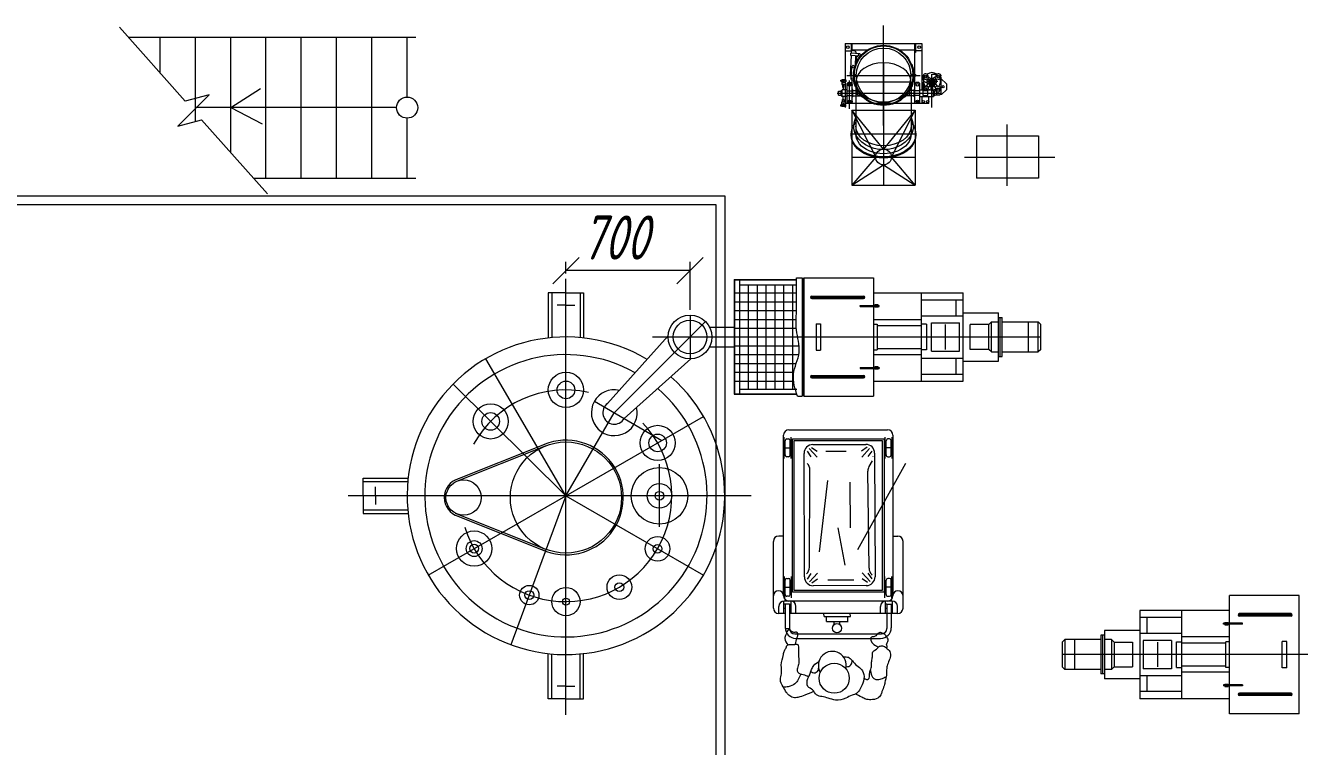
# Model space of a CAD drawing. Header units: millimetres. Extents: x 1337 to 8186, y 1899 to 5236.
# Drawn here: x 6994 to 7106.7, y 2590.3 to 2654 of the extents above; entities that cross this region are included whole.
import ezdxf

# ---------------------------------------------------------------- set-up
doc = ezdxf.new("R2010")
doc.units = ezdxf.units.MM
doc.layers.add('Линия связи (Вновь)', color=3, linetype='Continuous', lineweight=60)
doc.layers.add('Строительный', color=251, linetype='Continuous', lineweight=13)
doc.styles.add('Simplex', font='simplex.shx', dxfattribs={"width": 0.7, "oblique": 15})

# ---------------------------------------------------------------- blocks, each defined once
blk = doc.blocks.new('A$C049F4C0A')
at = {"layer": 'Строительный', "ltscale": 100}
for p, q in [((249.867, 224.429), (253.602, 220.226)), ((250.364, 223.869), (266.677, 223.869)), ((252.177, 221.83), (252.177, 223.869)), ((254.177, 219.086), (254.177, 223.869)), ((256.177, 217.33), (256.177, 223.869)), ((258.177, 215.869), (258.177, 223.869)), ((260.177, 215.869), (260.177, 223.869)), ((262.177, 215.869), (262.177, 223.869)), ((264.177, 215.869), (264.177, 223.869)), ((266.177, 220.469), (266.177, 223.869)), ((293.177, 218.865), (293.177, 224.524)), ((291, 223.499), (295.355, 223.499)), ((291, 223.499), (291, 219.88)), ((291.37, 223.085), (291.37, 223.499)), ((291.402, 223.116), (291.402, 223.499)), ((292.259, 223.131), (291.402, 223.131)), ((294.952, 223.131), (294.095, 223.131)), ((294.952, 221.757), (294.952, 223.499)), ((294.984, 223.499), (294.984, 222.989)), ((295.355, 223.499), (295.355, 220.869)), ((291, 223.085), (291.37, 223.085)), ((291.302, 221.724), (291.358, 222.818)), ((291.32, 222.821), (291.331, 222.961)), ((291.815, 222.782), (291.32, 222.821)), ((291.826, 222.922), (291.331, 222.961)), ((291.366, 222.958), (291.374, 223.12)), ((291.374, 223.12), (291.543, 223.093)), ((291.543, 223.093), (291.609, 223.027)), ((291.597, 222.799), (291.57, 222.264)), ((291.609, 223.027), (291.604, 222.94)), ((291.724, 222.789), (291.645, 222.733)), ((291.645, 222.733), (291.645, 222.444)), ((293.177, 222.416), (293.177, 217.013)), ((294.984, 222.989), (294.952, 222.989)), ((295.355, 223.085), (294.984, 223.085)), ((291.1, 221.695), (295.254, 221.695)), ((291.361, 221.724), (291.302, 221.724)), ((291.349, 221.491), (291.385, 222.199)), ((291.509, 221.746), (291.631, 221.746)), ((294.845, 221.746), (294.723, 221.746)), ((294.767, 222.312), (294.795, 222.323)), ((295.923, 219.87), (295.923, 221.768)), ((295.923, 221.768), (296.212, 221.768)), ((296.346, 221.768), (296.369, 221.768)), ((296.369, 221.768), (296.424, 221.695)), ((296.424, 221.695), (296.424, 221.672)), ((291.035, 221.388), (290.718, 221.388)), ((290.776, 221.438), (290.776, 221.334)), ((291, 221.451), (290.82, 221.451)), ((290.82, 221.451), (290.82, 221.186)), ((290.82, 221.186), (291, 221.186)), ((290.861, 221.186), (290.861, 221.036)), ((290.861, 221.036), (290.927, 221.036)), ((290.894, 221.036), (290.894, 220.88)), ((290.927, 221.036), (290.927, 221.186)), ((291.035, 221.442), (291.035, 221.334)), ((291.097, 221.155), (291.442, 221.155)), ((291.117, 221.238), (291.18, 221.301)), ((291.117, 220.104), (291.117, 221.238)), ((291.18, 221.301), (291.325, 221.301)), ((291.253, 219.801), (291.253, 221.411)), ((291.402, 221.226), (291.326, 221.301)), ((291.402, 220.104), (291.402, 221.423)), ((291.509, 221.643), (291.631, 221.643)), ((291.587, 221.077), (291.559, 221.066)), ((294.743, 221.309), (291.611, 221.309)), ((291.611, 221.309), (291.611, 218.365)), ((291.637, 220.962), (291.637, 220.836)), ((294.717, 220.962), (294.717, 220.836)), ((294.845, 221.643), (294.723, 221.643)), ((294.743, 221.309), (294.743, 218.365)), ((294.767, 221.077), (294.795, 221.066)), ((294.952, 220.104), (294.952, 221.632)), ((294.952, 221.226), (295.028, 221.301)), ((295.174, 221.301), (295.029, 221.301)), ((295.237, 221.238), (295.174, 221.301)), ((295.237, 220.104), (295.237, 221.238)), ((295.418, 221.525), (295.355, 221.525)), ((295.438, 221.123), (295.393, 221.123)), ((295.393, 221.123), (295.393, 220.994)), ((295.393, 220.994), (295.438, 220.994)), ((295.438, 221.269), (295.405, 221.269)), ((295.405, 221.269), (295.405, 221.123)), ((295.405, 220.994), (295.405, 220.869)), ((295.418, 221.635), (295.418, 221.437)), ((295.418, 221.437), (295.441, 221.423)), ((295.438, 221.367), (295.67, 221.264)), ((295.438, 221.367), (295.438, 220.98)), ((295.483, 221.163), (295.483, 221.019)), ((295.595, 221.068), (295.752, 221.269)), ((295.623, 221.367), (296.25, 221.367)), ((295.625, 221.498), (295.669, 221.465)), ((295.629, 221.111), (295.747, 221.019)), ((295.66, 221.269), (295.66, 221.465)), ((295.66, 221.465), (295.757, 221.465)), ((295.66, 221.269), (295.757, 221.269)), ((295.669, 221.465), (295.759, 221.584)), ((295.713, 220.976), (295.809, 221.099)), ((295.715, 221.617), (295.85, 221.516)), ((295.757, 221.269), (295.757, 221.465)), ((295.757, 221.425), (295.882, 221.425)), ((295.757, 221.309), (295.882, 221.309)), ((295.882, 220.861), (295.882, 221.528)), ((295.882, 221.269), (295.964, 221.269)), ((295.964, 220.861), (295.964, 221.528)), ((295.964, 221.425), (296.089, 221.425)), ((295.964, 221.309), (296.089, 221.309)), ((296.131, 221.617), (295.997, 221.516)), ((296.134, 220.976), (296.038, 221.099)), ((296.177, 221.465), (296.087, 221.584)), ((296.089, 221.465), (296.187, 221.465)), ((296.089, 221.269), (296.089, 221.465)), ((296.089, 221.269), (296.187, 221.269)), ((296.252, 221.068), (296.094, 221.269)), ((296.218, 221.111), (296.1, 221.019)), ((296.221, 221.498), (296.177, 221.465)), ((296.187, 221.269), (296.187, 221.465)), ((296.424, 221.599), (296.424, 220.656)), ((296.74, 221.21), (296.424, 221.526)), ((296.74, 221.21), (296.74, 220.885)), ((253.183, 218.82), (254.951, 220.588)), ((254.951, 220.588), (253.602, 220.226)), ((256.177, 219.869), (257.861, 220.948)), ((290.554, 220.687), (296.454, 220.687)), ((290.633, 220.567), (290.633, 220.807)), ((290.633, 220.807), (290.767, 220.807)), ((290.633, 220.567), (290.767, 220.567)), ((290.767, 220.807), (290.767, 220.843)), ((290.767, 220.843), (290.809, 220.843)), ((290.767, 220.567), (290.767, 220.807)), ((290.767, 220.567), (290.767, 220.531)), ((290.767, 220.531), (290.809, 220.531)), ((290.809, 220.843), (290.83, 220.869)), ((290.809, 220.531), (290.809, 220.843)), ((290.809, 220.531), (290.83, 220.505)), ((290.83, 220.497), (290.83, 220.877)), ((291.117, 220.877), (290.83, 220.877)), ((291.117, 220.497), (290.83, 220.497)), ((290.861, 220.188), (290.861, 220.338)), ((290.861, 220.338), (290.927, 220.338)), ((290.894, 220.338), (290.894, 220.494)), ((290.927, 220.338), (290.927, 220.188)), ((291.117, 220.814), (291.402, 220.814)), ((291.117, 220.56), (291.402, 220.56)), ((291.443, 220.889), (291.402, 220.889)), ((291.443, 220.485), (291.402, 220.485)), ((291.443, 220.485), (291.443, 220.889)), ((291.443, 220.836), (291.704, 220.836)), ((291.443, 220.539), (291.923, 220.539)), ((291.443, 220.485), (291.443, 220.485)), ((294.911, 220.539), (294.431, 220.539)), ((294.911, 220.836), (294.65, 220.836)), ((294.911, 220.889), (294.952, 220.889)), ((294.911, 220.485), (294.911, 220.889)), ((294.911, 220.485), (294.952, 220.485)), ((295.237, 220.814), (294.952, 220.814)), ((295.237, 220.56), (294.952, 220.56)), ((295.237, 220.869), (295.882, 220.869)), ((295.237, 220.505), (296.009, 220.505)), ((295.355, 220.505), (295.355, 220.104)), ((295.695, 220.814), (295.397, 220.814)), ((295.397, 220.814), (295.397, 220.56)), ((295.397, 220.56), (295.695, 220.56)), ((295.695, 220.56), (295.695, 220.814)), ((295.749, 220.104), (295.749, 220.505)), ((295.882, 220.861), (295.964, 220.861)), ((295.964, 220.869), (296.009, 220.869)), ((296.009, 220.505), (296.009, 220.869)), ((296.03, 220.843), (296.009, 220.869)), ((296.03, 220.531), (296.009, 220.505)), ((296.072, 220.843), (296.03, 220.843)), ((296.03, 220.531), (296.03, 220.843)), ((296.072, 220.531), (296.03, 220.531)), ((296.072, 220.807), (296.072, 220.843)), ((296.206, 220.807), (296.072, 220.807)), ((296.072, 220.567), (296.072, 220.807)), ((296.206, 220.567), (296.072, 220.567)), ((296.072, 220.567), (296.072, 220.531)), ((296.206, 220.567), (296.206, 220.807)), ((296.346, 220.579), (296.206, 220.579)), ((296.424, 220.656), (296.346, 220.579)), ((296.461, 220.606), (296.373, 220.606)), ((296.74, 220.885), (296.461, 220.606)), ((265.577, 219.869), (254.177, 219.869)), ((256.177, 219.869), (257.953, 218.95)), ((291.035, 219.986), (290.718, 219.986)), ((290.776, 219.936), (290.776, 220.04)), ((290.82, 219.924), (290.82, 220.188)), ((290.82, 220.188), (291, 220.188)), ((291, 219.924), (290.82, 219.924)), ((295.749, 220.104), (291.011, 220.104)), ((291.035, 219.932), (291.035, 220.04)), ((291.097, 220.22), (291.442, 220.22)), ((291.377, 219.719), (294.977, 219.719)), ((291.377, 219.719), (291.377, 215.469)), ((293.177, 217.514), (291.377, 219.719)), ((291.377, 219.719), (292.732, 217.069)), ((293.177, 219.719), (293.177, 215.469)), ((294.977, 219.719), (293.177, 217.514)), ((293.622, 217.069), (294.977, 219.719)), ((295.257, 220.22), (294.912, 220.22)), ((294.977, 219.719), (294.977, 215.469)), ((253.183, 218.82), (254.531, 219.181)), ((254.531, 219.181), (258.267, 214.979)), ((266.177, 215.869), (266.177, 219.269)), ((300.177, 215.428), (300.177, 218.912)), ((295.008, 218.365), (291.346, 218.365)), ((298.452, 218.269), (301.952, 218.269)), ((298.452, 218.269), (298.452, 215.869)), ((301.952, 218.269), (301.952, 215.869)), ((291.377, 217.069), (294.977, 217.069)), ((292.732, 217.069), (291.377, 215.469)), ((294.977, 215.469), (293.622, 217.069)), ((297.764, 217.069), (302.89, 217.069)), ((291.377, 215.469), (293.177, 216.624)), ((293.177, 216.624), (294.977, 215.469)), ((257.475, 215.869), (266.677, 215.869)), ((291.377, 215.469), (294.977, 215.469)), ((301.952, 215.869), (298.452, 215.869)), ((100.177, 214.869), (284.177, 214.869)), ((284.177, 214.869), (284.177, 172.869)), ((99.677, 214.369), (283.677, 214.369)), ((283.677, 214.369), (283.677, 171.869)), ((275.927, 211.381), (274.427, 209.881)), ((275.177, 210.458), (275.177, 211.131)), ((281.462, 209.881), (282.962, 211.381)), ((282.212, 208.409), (282.212, 211.131)), ((282.212, 210.631), (275.177, 210.631)), ((275.177, 185.46), (275.177, 210.158)), ((288.249, 210.219), (288.572, 210.219)), ((288.572, 210.219), (288.572, 203.519)), ((288.612, 210.219), (288.612, 203.519)), ((288.652, 210.219), (292.612, 210.219)), ((288.652, 210.219), (288.652, 203.519)), ((292.612, 210.219), (292.612, 205.149)), ((284.712, 210.119), (288.248, 210.119)), ((284.712, 210.119), (284.712, 203.619)), ((284.712, 210.099), (288.248, 210.099)), ((284.732, 210.119), (284.732, 203.619)), ((285.012, 210.119), (285.012, 203.619)), ((285.012, 209.819), (288.248, 209.819)), ((285.512, 209.819), (285.512, 203.919)), ((286.012, 209.819), (286.012, 203.919)), ((286.512, 209.819), (286.512, 203.919)), ((287.012, 209.819), (287.012, 203.919)), ((287.512, 209.819), (287.512, 203.919)), ((288.012, 209.819), (288.012, 203.919)), ((275.177, 209.369), (274.177, 209.369)), ((274.177, 209.369), (274.177, 206.809)), ((274.377, 209.369), (274.377, 206.829)), ((275.177, 209.369), (276.177, 209.369)), ((275.977, 209.369), (275.977, 206.829)), ((276.177, 209.369), (276.177, 206.809)), ((284.712, 209.369), (288.239, 209.369)), ((284.712, 208.869), (288.239, 208.869)), ((289.042, 209.119), (292.112, 209.119)), ((289.112, 209.189), (292.042, 209.189)), ((289.112, 209.049), (292.042, 209.049)), ((292.612, 209.369), (297.692, 209.369)), ((292.871, 208.686), (292.682, 208.686)), ((292.682, 208.686), (292.682, 208.649)), ((292.871, 208.649), (292.871, 208.686)), ((295.312, 209.369), (295.312, 204.369)), ((295.312, 208.969), (297.692, 208.969)), ((297.292, 208.071), (297.292, 208.969)), ((297.692, 204.369), (297.692, 209.369)), ((275.177, 208.669), (274.677, 208.669)), ((275.177, 208.669), (275.677, 208.669)), ((282.212, 208.109), (282.212, 205.629)), ((284.712, 208.369), (288.239, 208.369)), ((291.862, 208.649), (292.939, 208.649)), ((291.862, 208.589), (291.862, 208.649)), ((291.862, 208.589), (292.939, 208.589)), ((292.682, 208.553), (292.682, 208.589)), ((292.871, 208.553), (292.682, 208.553)), ((292.871, 208.589), (292.871, 208.553)), ((292.939, 208.589), (292.939, 208.649)), ((295.312, 208.071), (297.692, 208.071)), ((297.692, 208.238), (299.692, 208.238)), ((299.692, 205.5), (299.692, 208.238)), ((299.692, 205.769), (299.692, 207.969)), ((299.692, 207.969), (299.892, 207.969)), ((299.792, 205.769), (299.792, 207.969)), ((299.892, 205.769), (299.892, 207.969)), ((277.919, 202.577), (283.089, 207.746)), ((283.318, 207.429), (284.712, 207.429)), ((284.712, 207.869), (288.239, 207.869)), ((284.712, 207.369), (288.239, 207.369)), ((289.362, 207.619), (289.612, 207.619)), ((289.362, 207.619), (289.362, 206.119)), ((289.612, 207.619), (289.612, 206.119)), ((292.612, 207.869), (295.312, 207.869)), ((292.612, 207.598), (292.812, 207.598)), ((292.812, 207.598), (292.812, 206.14)), ((292.812, 207.519), (295.312, 207.519)), ((295.612, 207.598), (295.312, 207.598)), ((295.612, 207.598), (295.612, 206.14)), ((295.892, 207.669), (297.492, 207.669)), ((295.892, 206.069), (295.892, 207.669)), ((296.692, 206.169), (296.692, 207.569)), ((297.492, 206.069), (297.492, 207.669)), ((298.092, 206.169), (298.092, 207.569)), ((299.142, 207.569), (298.092, 207.569)), ((299.292, 207.719), (299.142, 207.569)), ((299.142, 206.169), (299.142, 207.569)), ((299.292, 207.719), (299.692, 207.719)), ((299.292, 206.019), (299.292, 207.719)), ((299.892, 207.719), (301.942, 207.719)), ((301.392, 206.019), (301.392, 207.719)), ((301.942, 206.019), (301.942, 207.719)), ((302.092, 207.569), (301.942, 207.719)), ((302.092, 206.169), (302.092, 207.569)), ((277.358, 202.904), (280.973, 206.925)), ((280.085, 206.869), (302.092, 206.869)), ((283.318, 206.309), (284.712, 206.309)), ((284.712, 206.369), (288.39, 206.369)), ((284.712, 205.869), (288.39, 205.869)), ((289.362, 206.119), (289.612, 206.119)), ((292.612, 206.14), (292.812, 206.14)), ((292.612, 205.869), (295.312, 205.869)), ((292.812, 206.219), (295.312, 206.219)), ((295.612, 206.14), (295.312, 206.14)), ((295.892, 206.069), (297.492, 206.069)), ((299.142, 206.169), (298.092, 206.169)), ((299.292, 206.019), (299.142, 206.169)), ((299.292, 206.019), (299.692, 206.019)), ((299.892, 206.019), (301.942, 206.019)), ((302.092, 206.169), (301.942, 206.019)), ((275.177, 197.869), (270.633, 205.638)), ((282.264, 205.63), (278.481, 202.249)), ((284.712, 205.369), (288.232, 205.369)), ((291.862, 205.149), (292.939, 205.149)), ((291.862, 205.149), (291.862, 205.089)), ((291.862, 205.089), (292.939, 205.089)), ((292.612, 205.089), (292.612, 203.519)), ((292.871, 205.186), (292.682, 205.186)), ((292.682, 205.186), (292.682, 205.149)), ((292.682, 205.053), (292.682, 205.089)), ((292.871, 205.149), (292.871, 205.186)), ((292.871, 205.089), (292.871, 205.053)), ((292.939, 205.149), (292.939, 205.089)), ((295.312, 205.668), (297.692, 205.668)), ((297.292, 204.769), (297.292, 205.668)), ((297.692, 205.5), (299.692, 205.5)), ((299.692, 205.769), (299.892, 205.769)), ((284.712, 204.869), (288.093, 204.869)), ((284.712, 204.369), (288.082, 204.369)), ((289.042, 204.619), (292.112, 204.619)), ((289.112, 204.689), (292.042, 204.689)), ((289.112, 204.549), (292.042, 204.549)), ((292.612, 204.369), (297.692, 204.369)), ((292.871, 205.053), (292.682, 205.053)), ((295.312, 204.769), (297.692, 204.769)), ((275.177, 197.869), (268.777, 204.197)), ((284.712, 203.639), (288.263, 203.639)), ((285.012, 203.919), (288.263, 203.919)), ((276.796, 203.231), (280.617, 201.005)), ((284.712, 203.619), (288.263, 203.619)), ((288.294, 203.519), (288.572, 203.519)), ((288.652, 203.519), (292.612, 203.519)), ((267.378, 193.378), (282.976, 202.36)), ((275.177, 197.869), (277.919, 202.577)), ((287.809, 201.603), (293.409, 201.603)), ((268.87, 198.745), (273.988, 200.793)), ((287.509, 192.203), (287.509, 201.303)), ((287.554, 199.99), (287.546, 201.194)), ((287.603, 200.18), (287.601, 200.99)), ((287.701, 201.091), (287.79, 201.091)), ((287.892, 200.181), (287.89, 200.991)), ((287.943, 199.991), (287.943, 201.195)), ((288.009, 201.103), (293.209, 201.103)), ((288.009, 192.403), (288.009, 201.103)), ((288.109, 201.003), (293.109, 201.003)), ((288.109, 192.503), (288.109, 201.003)), ((289.174, 200.772), (292.174, 200.781)), ((293.109, 201.003), (293.109, 192.503)), ((293.209, 201.103), (293.209, 192.403)), ((293.274, 199.991), (293.274, 201.195)), ((293.325, 200.181), (293.328, 200.991)), ((293.517, 201.091), (293.428, 201.091)), ((293.614, 200.18), (293.616, 200.99)), ((293.664, 199.99), (293.671, 201.194)), ((293.709, 201.303), (293.709, 192.203)), ((268.907, 198.652), (274.025, 200.701)), ((287.523, 200.592), (287.987, 200.593)), ((287.793, 200.081), (287.704, 200.081)), ((288.696, 193.27), (288.675, 200.27)), ((288.784, 200.095), (288.787, 200.092)), ((288.842, 200.39), (289.059, 200.076)), ((288.959, 200.548), (289.413, 200.058)), ((289.097, 200.607), (289.412, 200.392)), ((289.903, 200.395), (291.062, 200.398)), ((292.252, 200.617), (291.938, 200.4)), ((292.39, 200.558), (291.939, 200.065)), ((292.508, 200.401), (292.293, 200.086)), ((292.568, 200.106), (292.565, 200.104)), ((292.675, 200.282), (292.696, 193.282)), ((293.694, 200.592), (293.23, 200.593)), ((293.425, 200.081), (293.514, 200.081)), ((280.477, 196.104), (280.477, 199.652)), ((288.844, 199.703), (288.854, 199.693)), ((288.98, 193.825), (289.001, 199.337)), ((294.43, 199.695), (291.695, 194.807)), ((292.537, 199.852), (292.352, 199.521)), ((263.677, 197.869), (263.677, 198.869)), ((263.677, 198.869), (266.237, 198.869)), ((263.677, 198.669), (266.217, 198.669)), ((275.177, 196.701), (275.177, 199.137)), ((289.556, 194.697), (290.024, 198.738)), ((291.273, 198.646), (291.281, 196.048)), ((292.358, 193.758), (292.288, 199.27)), ((285.677, 197.869), (262.831, 197.869)), ((263.677, 197.869), (263.677, 196.869)), ((264.377, 197.869), (264.377, 198.369)), ((264.377, 197.869), (264.377, 197.369)), ((275.177, 197.869), (272.062, 189.425)), ((275.177, 197.869), (282.967, 193.361)), ((280.458, 197.888), (280.477, 197.869)), ((263.677, 197.069), (266.217, 197.069)), ((263.677, 196.869), (266.237, 196.869)), ((268.87, 196.793), (273.988, 194.744)), ((268.907, 196.885), (274.025, 194.837)), ((290.999, 193.931), (290.609, 196.046)), ((286.937, 191.498), (286.937, 195.284)), ((287.509, 195.584), (287.237, 195.584)), ((293.709, 195.584), (293.981, 195.584)), ((294.281, 191.498), (294.281, 195.284)), ((287.577, 192.087), (287.57, 193.29)), ((287.603, 192.277), (287.601, 193.087)), ((287.701, 193.187), (287.79, 193.187)), ((287.892, 192.278), (287.89, 193.087)), ((287.967, 192.088), (287.967, 193.291)), ((288.804, 193.446), (288.807, 193.449)), ((288.863, 193.151), (289.079, 193.467)), ((288.982, 192.994), (289.432, 193.487)), ((289.119, 192.935), (289.433, 193.153)), ((290.023, 193.096), (291.496, 193.1)), ((292.412, 193.004), (291.959, 193.495)), ((292.275, 192.945), (291.96, 193.16)), ((292.529, 193.162), (292.312, 193.476)), ((292.536, 193.378), (292.505, 193.41)), ((292.588, 193.457), (292.584, 193.46)), ((293.251, 192.088), (293.251, 193.291)), ((293.325, 192.278), (293.328, 193.087)), ((293.517, 193.187), (293.428, 193.187)), ((293.614, 192.277), (293.616, 193.087)), ((293.64, 192.087), (293.648, 193.29)), ((287.523, 192.688), (287.987, 192.69)), ((287.793, 192.177), (287.704, 192.177)), ((293.209, 192.403), (288.009, 192.403)), ((293.109, 192.503), (288.109, 192.503)), ((292.198, 192.781), (289.198, 192.772)), ((293.694, 192.688), (293.23, 192.69)), ((293.425, 192.177), (293.514, 192.177)), ((316.737, 192.219), (312.777, 192.219)), ((312.777, 190.649), (312.777, 192.219)), ((316.737, 185.519), (316.737, 192.219)), ((287.246, 191.198), (287.246, 191.603)), ((287.525, 191.198), (287.525, 191.902)), ((287.605, 191.723), (287.525, 191.723)), ((287.605, 191.486), (287.525, 191.486)), ((293.672, 191.903), (287.546, 191.903)), ((287.605, 191.723), (287.605, 190.389)), ((287.855, 191.723), (287.605, 191.723)), ((287.855, 191.723), (287.855, 190.339)), ((287.855, 191.723), (287.935, 191.723)), ((287.855, 191.486), (287.935, 191.486)), ((287.935, 191.198), (287.935, 191.903)), ((288.214, 191.198), (288.214, 191.603)), ((293.003, 191.198), (293.003, 191.603)), ((293.282, 191.198), (293.282, 191.903)), ((293.363, 191.723), (293.282, 191.723)), ((293.363, 191.486), (293.282, 191.486)), ((293.363, 191.723), (293.363, 190.339)), ((293.363, 191.723), (293.613, 191.723)), ((293.613, 191.723), (293.613, 190.389)), ((293.613, 191.723), (293.693, 191.723)), ((293.613, 191.486), (293.693, 191.486)), ((293.693, 191.198), (293.693, 191.902)), ((293.693, 191.198), (293.693, 191.844)), ((293.972, 191.198), (293.972, 191.603)), ((312.777, 191.369), (307.697, 191.369)), ((307.697, 191.369), (307.697, 186.369)), ((310.077, 186.369), (310.077, 191.369)), ((287.605, 191.198), (287.237, 191.198)), ((293.981, 191.198), (287.855, 191.198)), ((289.804, 191.027), (289.803, 191.198)), ((289.804, 191.028), (291.296, 191.033)), ((289.939, 190.74), (289.938, 191.029)), ((289.942, 190.74), (291.166, 190.743)), ((290.383, 190.576), (290.383, 190.742)), ((290.698, 190.576), (290.698, 190.742)), ((291.162, 190.743), (291.161, 191.032)), ((291.296, 191.033), (291.295, 191.198)), ((310.077, 190.969), (307.697, 190.969)), ((308.097, 190.969), (308.097, 190.071)), ((313.527, 190.649), (312.45, 190.649)), ((312.45, 190.589), (312.45, 190.649)), ((312.518, 190.649), (312.518, 190.686)), ((312.518, 190.686), (312.707, 190.686)), ((312.707, 190.686), (312.707, 190.649)), ((316.347, 191.119), (313.277, 191.119)), ((316.277, 191.189), (313.347, 191.189)), ((316.277, 191.049), (313.347, 191.049)), ((313.527, 190.589), (313.527, 190.649)), ((287.605, 190.339), (287.855, 190.339)), ((288.155, 190.039), (293.063, 190.039)), ((305.497, 189.969), (305.497, 187.769)), ((305.697, 189.969), (305.497, 189.969)), ((305.597, 189.969), (305.597, 187.769)), ((305.697, 190.238), (305.697, 187.5)), ((307.697, 190.238), (305.697, 190.238)), ((305.697, 189.969), (305.697, 187.769)), ((310.077, 190.071), (307.697, 190.071)), ((313.527, 190.589), (312.45, 190.589)), ((312.518, 190.589), (312.518, 190.553)), ((312.518, 190.553), (312.707, 190.553)), ((312.707, 190.553), (312.707, 190.589)), ((312.777, 185.519), (312.777, 190.589)), ((288.205, 189.789), (293.013, 189.789)), ((303.297, 189.569), (303.447, 189.719)), ((303.297, 189.569), (303.297, 188.169)), ((305.497, 189.719), (303.447, 189.719)), ((303.447, 189.719), (303.447, 188.019)), ((303.997, 189.719), (303.997, 188.019)), ((306.097, 189.719), (305.697, 189.719)), ((306.097, 189.719), (306.097, 188.019)), ((306.097, 189.719), (306.247, 189.569)), ((306.247, 189.569), (306.247, 188.169)), ((306.247, 189.569), (307.297, 189.569)), ((307.297, 189.569), (307.297, 188.169)), ((307.897, 189.669), (307.897, 188.069)), ((309.497, 189.669), (307.897, 189.669)), ((308.697, 189.569), (308.697, 188.169)), ((309.497, 189.669), (309.497, 188.069)), ((309.777, 188.14), (309.777, 189.598)), ((309.777, 189.598), (310.077, 189.598)), ((312.777, 189.869), (310.077, 189.869)), ((312.577, 189.519), (310.077, 189.519)), ((312.577, 188.14), (312.577, 189.598)), ((312.777, 189.598), (312.577, 189.598)), ((316.027, 189.619), (315.777, 189.619)), ((315.777, 188.119), (315.777, 189.619)), ((316.027, 188.119), (316.027, 189.619)), ((274.177, 186.369), (274.177, 188.929)), ((274.377, 186.369), (274.377, 188.909)), ((275.977, 186.369), (275.977, 188.909)), ((276.177, 186.369), (276.177, 188.929)), ((325.304, 188.869), (303.297, 188.869)), ((303.297, 188.169), (303.447, 188.019)), ((305.497, 188.019), (303.447, 188.019)), ((305.697, 187.769), (305.497, 187.769)), ((306.097, 188.019), (305.697, 188.019)), ((306.097, 188.019), (306.247, 188.169)), ((306.247, 188.169), (307.297, 188.169)), ((309.497, 188.069), (307.897, 188.069)), ((309.777, 188.14), (310.077, 188.14)), ((312.577, 188.219), (310.077, 188.219)), ((312.777, 187.869), (310.077, 187.869)), ((312.777, 188.14), (312.577, 188.14)), ((316.027, 188.119), (315.777, 188.119)), ((275.177, 187.069), (274.677, 187.069)), ((275.177, 187.069), (275.677, 187.069)), ((307.697, 187.5), (305.697, 187.5)), ((310.077, 187.668), (307.697, 187.668)), ((308.097, 187.668), (308.097, 186.769)), ((313.527, 187.149), (312.45, 187.149)), ((312.45, 187.149), (312.45, 187.089)), ((313.527, 187.089), (312.45, 187.089)), ((312.518, 187.149), (312.518, 187.186)), ((312.518, 187.186), (312.707, 187.186)), ((312.518, 187.089), (312.518, 187.053)), ((312.518, 187.053), (312.707, 187.053)), ((312.707, 187.186), (312.707, 187.149)), ((312.707, 187.053), (312.707, 187.089)), ((313.527, 187.149), (313.527, 187.089)), ((275.177, 186.369), (274.177, 186.369)), ((275.177, 186.369), (276.177, 186.369)), ((310.077, 186.769), (307.697, 186.769)), ((312.777, 186.369), (307.697, 186.369)), ((316.347, 186.619), (313.277, 186.619)), ((316.277, 186.689), (313.347, 186.689)), ((316.277, 186.549), (313.347, 186.549)), ((316.737, 185.519), (312.777, 185.519))]:
    blk.add_line(p, q, dxfattribs=at)
for centre, radius in [((291.158, 223.297), 0.0728), ((293.177, 221.695), 1.705), ((293.177, 221.695), 1.669), ((293.177, 221.695), 1.547), ((295.196, 223.297), 0.0728), ((291.82, 222.852), 0.0704), ((291.456, 222.196), 0.0704), ((294.945, 221.695), 0.0634), ((294.945, 221.695), 0.0465), ((295.567, 221.635), 0.0799), ((295.567, 221.635), 0.0545), ((296.279, 221.635), 0.0799), ((296.279, 221.635), 0.0545), ((290.895, 221.303), 0.0392), ((291.253, 221.164), 0.076), ((291.419, 221.491), 0.0704), ((295.101, 221.164), 0.076), ((296.272, 220.92), 0.0799), ((296.272, 220.92), 0.0545), ((296.549, 221.048), 0.0657), ((266.177, 219.869), 0.6), ((291.253, 220.22), 0.076), ((295.101, 220.22), 0.076), ((295.429, 220.2), 0.0655), ((295.674, 220.2), 0.0655), ((290.895, 220.071), 0.0392), ((293.177, 217.069), 0.445), ((282.212, 206.869), 1.24), ((282.212, 206.869), 0.96), ((275.177, 203.869), 1), ((275.177, 203.869), 0.5), ((270.91, 202.087), 1), ((270.91, 202.087), 0.5), ((280.377, 200.863), 1), ((275.177, 197.769), 3.15), ((280.377, 200.863), 0.5), ((280.477, 197.869), 1.6), ((269.377, 197.769), 1), ((280.477, 197.869), 0.7), ((280.477, 197.869), 0.25), ((269.977, 194.875), 1), ((269.977, 194.875), 0.45), ((269.977, 194.875), 0.25), ((280.37, 194.864), 0.7), ((280.37, 194.864), 0.25), ((278.206, 192.69), 0.7), ((278.206, 192.69), 0.25), ((273.1, 192.24), 0.55), ((273.1, 192.24), 0.25), ((275.177, 191.869), 0.8), ((275.177, 191.869), 0.2), ((290.54, 190.363), 0.264), ((290.382, 187.528), 0.854)]:
    blk.add_circle(centre, radius, dxfattribs=at)
for centre, radius, start, end in [((293.177, 221.695), 1.736, 1.78716, 21.22), ((295.567, 221.635), 0.149, 353.15985, 292.87083), ((295.923, 221.367), 0.486, 54.72966, 125.27034), ((296.279, 221.635), 0.149, 247.12917, 186.84015), ((293.177, 221.695), 1.736, 188.61105, 201.22), ((293.177, 221.695), 1.736, 338.78, 358.21284), ((295.574, 220.92), 0.149, 82.12917, 200.18517), ((295.923, 221.367), 0.486, 160.76033, 218.35413), ((295.574, 220.92), 0.0799, 319.95805, 220.04195), ((295.574, 220.92), 0.0545, 289.36802, 250.63198), ((295.574, 220.92), 0.149, 339.81483, 21.84015), ((295.923, 221.309), 0.166, 180, 255.75178), ((295.923, 221.219), 0.166, 164.32449, 255.75178), ((295.923, 221.367), 0.166, 20.55145, 159.44855), ((295.923, 221.367), 0.166, 200.55145, 255.75178), ((295.923, 221.367), 0.166, 284.24822, 339.44855), ((295.923, 221.309), 0.166, 284.24822, 0), ((295.923, 221.219), 0.166, 284.24822, 15.67551), ((296.272, 220.92), 0.149, 158.15985, 229.62712), ((296.272, 220.92), 0.149, 243.7281, 97.87083), ((295.923, 221.367), 0.486, 321.64587, 19.23967), ((291.761, 220.687), 0.0951, 103.70351, 327.14378), ((294.594, 220.687), 0.0951, 212.85622, 76.29649), ((295.923, 221.367), 0.486, 245.65218, 265.17562), ((295.923, 221.367), 0.486, 274.82438, 294.34782), ((289.112, 209.119), 0.07, 90, 270), ((289.112, 209.119), 0.07, 90, 270), ((292.042, 209.119), 0.07, 270, 90), ((292.042, 209.119), 0.07, 270, 90), ((275.177, 197.869), 9, 59.21889, 48.57923), ((275.177, 197.869), 8, 60.63751, 49.43309), ((289.112, 204.619), 0.07, 90, 270), ((289.112, 204.619), 0.07, 90, 270), ((292.042, 204.619), 0.07, 270, 90), ((292.042, 204.619), 0.07, 270, 90), ((275.177, 197.869), 6, 77.67958, 150.85999), ((277.919, 202.577), 1.3, 77.35379, 13.39132), ((277.919, 202.577), 0.65, 126.30815, 329.7774), ((275.177, 197.869), 6, 197.33898, 43.33022), ((287.809, 201.303), 0.3, 90, 180), ((293.409, 201.303), 0.3, 0, 90), ((275.177, 197.769), 3.25, 245.19404, 112.15831), ((287.701, 200.991), 0.1, 90.17058, 180.17058), ((287.79, 200.991), 0.1, 0.17058, 90.17058), ((289.175, 200.272), 0.5, 90.17058, 180.17058), ((289.175, 200.272), 0.5, 90.17058, 180.17058), ((292.175, 200.281), 0.5, 0.17058, 90.17058), ((292.175, 200.281), 0.5, 0.17058, 90.17058), ((292.175, 200.281), 0.5, 0.17058, 90.17058), ((293.428, 200.991), 0.1, 89.82942, 179.82942), ((293.516, 200.991), 0.1, 359.82942, 89.82942), ((287.703, 200.181), 0.1, 180.17058, 270.17058), ((287.792, 200.181), 0.1, 270.17058, 0.17058), ((293.425, 200.181), 0.1, 179.82942, 269.82942), ((293.514, 200.181), 0.1, 269.82942, 359.82942), ((288.501, 199.339), 0.5, 359.7774, 45.12737), ((292.788, 199.277), 0.5, 150.73187, 180.7242), ((269.377, 197.769), 1.1, 106.19742, 253.80258), ((287.237, 195.284), 0.3, 90, 180), ((293.981, 195.284), 0.3, 0, 90), ((288.48, 193.827), 0.5, 310.81476, 359.7774), ((292.858, 193.764), 0.5, 180.7242, 225.12719), ((287.701, 193.087), 0.1, 90.17058, 180.17058), ((287.79, 193.087), 0.1, 0.17058, 90.17058), ((289.196, 193.272), 0.5, 180.17058, 270.17058), ((292.196, 193.281), 0.5, 270.17058, 0.17058), ((292.196, 193.281), 0.5, 270.17058, 0.17058), ((293.428, 193.087), 0.1, 89.82942, 179.82942), ((293.516, 193.087), 0.1, 359.82942, 89.82942), ((287.223, 192.203), 0.286, 0, 180), ((287.809, 192.203), 0.3, 180, 270), ((287.703, 192.277), 0.1, 180.17058, 270.17058), ((287.792, 192.277), 0.1, 270.17058, 0.17058), ((293.425, 192.277), 0.1, 179.82942, 269.82942), ((293.409, 192.203), 0.3, 270, 0), ((293.514, 192.277), 0.1, 269.82942, 359.82942), ((293.995, 192.203), 0.286, 0, 180), ((287.237, 191.498), 0.3, 180, 270), ((287.546, 191.603), 0.3, 90, 180), ((287.914, 191.603), 0.3, 0, 90), ((293.303, 191.603), 0.3, 90, 180), ((293.672, 191.603), 0.3, 0, 90), ((293.981, 191.498), 0.3, 270, 0), ((313.347, 191.119), 0.07, 90, 270), ((313.347, 191.119), 0.07, 90, 270), ((316.277, 191.119), 0.07, 270, 90), ((316.277, 191.119), 0.07, 270, 90), ((288.205, 190.389), 0.6, 180, 270), ((288.155, 190.339), 0.3, 180, 270), ((293.013, 190.389), 0.6, 270, 0), ((293.063, 190.339), 0.3, 270, 0), ((290.278, 188.259), 0.793, 345.91835, 210.37243), ((291.096, 188.484), 0.302, 264.49094, 10.126), ((289.252, 188.084), 0.248, 230.45932, 5.23183), ((313.347, 186.619), 0.07, 90, 270), ((313.347, 186.619), 0.07, 90, 270), ((316.277, 186.619), 0.07, 270, 90), ((316.277, 186.619), 0.07, 270, 90)]:
    blk.add_arc(centre, radius, start, end, dxfattribs=at)
at = {"layer": 'Строительный', "ltscale": 100, "extrusion": (0, 0, -1)}
for centre, major_axis, ratio, start_param, end_param in [((293.177, 221.309), (1.566, 0), 0.707107, 3.141593, 9.424778), ((293.177, 218.365), (1.831, 0), 0.705742, -0.544789, 3.686381), ((293.177, 218.809), (1.687, 0), 0.783339, -0.381307, 3.5229), ((293.177, 218.809), (-1.566, 0), 0.707107, 3.141593, 6.283185), ((293.177, 218.305), (1.831, 0), 0.705742, -0.023186, 3.164778), ((293.177, 218.365), (1.566, 0), 0.707107, 0, 3.141593)]:
    blk.add_ellipse(centre, major_axis=major_axis, ratio=ratio, start_param=start_param, end_param=end_param, dxfattribs=at)
at = {"layer": 'Строительный', "ltscale": 100}
for points in [[(288.294, 203.519), (288.077, 204.758), (288.392, 206.001), (288.249, 207.272), (288.249, 208.515), (288.249, 209.443), (288.249, 210.219)], [(288.19, 189.456), (288.276, 189.802), (288.322, 189.988), (288.282, 190.127), (288.091, 190.123), (287.945, 190.204), (287.772, 190.247), (287.65, 190.027), (287.587, 189.775), (287.753, 189.414)], [(293.34, 189.238), (293.384, 189.35), (293.346, 189.435), (293.384, 189.534), (293.437, 189.673), (293.323, 189.931), (293.105, 190.089), (292.923, 190.109), (292.675, 189.888), (292.491, 189.863), (292.63, 189.445), (292.863, 189.273), (292.777, 189.18)], [(289.212, 186.768), (288.721, 186.574), (288.329, 186.441), (288.059, 186.436), (287.804, 186.576), (287.679, 186.724), (287.485, 187.045), (287.332, 187.453), (287.396, 187.776), (287.383, 188.262), (287.503, 188.864), (287.559, 189.089), (287.654, 189.259), (287.733, 189.402), (287.838, 189.433), (288.089, 189.437), (288.314, 189.441), (288.352, 189.308), (288.357, 189.053), (288.362, 188.745), (288.369, 188.38), (288.299, 188.102), (288.303, 187.902), (288.422, 187.787), (288.703, 187.717), (288.951, 187.641), (289.03, 187.852), (289.102, 188.003)], [(292.083, 187.525), (292.261, 187.456), (292.36, 187.537), (292.394, 187.859), (292.465, 188.044), (292.493, 188.311), (292.52, 188.561), (292.546, 188.81), (292.568, 189.018), (292.837, 189.236), (292.872, 189.284), (293.045, 189.361), (293.178, 189.347), (293.38, 189.2), (293.563, 188.973), (293.526, 188.623), (293.407, 188.313), (293.347, 188.012), (293.327, 187.612), (293.271, 187.382), (293.21, 187.096), (293.089, 186.775), (293.022, 186.587), (292.848, 186.399), (292.452, 186.311), (292.172, 186.348), (291.94, 186.453), (291.589, 186.63)], [(290.932, 188.736), (291.186, 188.714), (291.374, 188.559), (291.532, 188.377), (292.032, 187.862), (292.039, 187.368), (291.853, 186.933), (291.647, 186.66), (291.398, 186.568), (291.037, 186.402), (290.463, 186.287), (290.043, 186.399), (289.684, 186.485), (289.384, 186.586), (289.161, 186.861), (288.896, 187.062), (288.89, 187.508), (289.013, 187.789), (289.104, 188.016), (289.222, 188.25), (289.551, 188.497)], [(288.478, 187.767), (288.15, 187.211), (287.778, 187.048), (287.5, 187.02)], [(292.432, 187.964), (292.633, 187.511), (292.788, 187.451), (293.045, 187.492), (293.327, 187.612)]]:
    blk.add_spline(points, degree=3, dxfattribs=at)
at = {"layer": 'Строительный', "ltscale": 100, "style": 'Simplex', "oblique": 15, "width": 0.7}
blk.add_text('700', height=2.5, dxfattribs=at).set_placement((276.048, 211.256))

msp = doc.modelspace()

# ---------------------------------------------------------------- block references
at = {"layer": 'Линия связи (Вновь)', "xscale": 1.56, "yscale": 1.56, "zscale": 1.56}
msp.add_blockref('A$C049F4C0A', (6612.52, 2303.78), dxfattribs=at)

doc.saveas('drawing.dxf')
